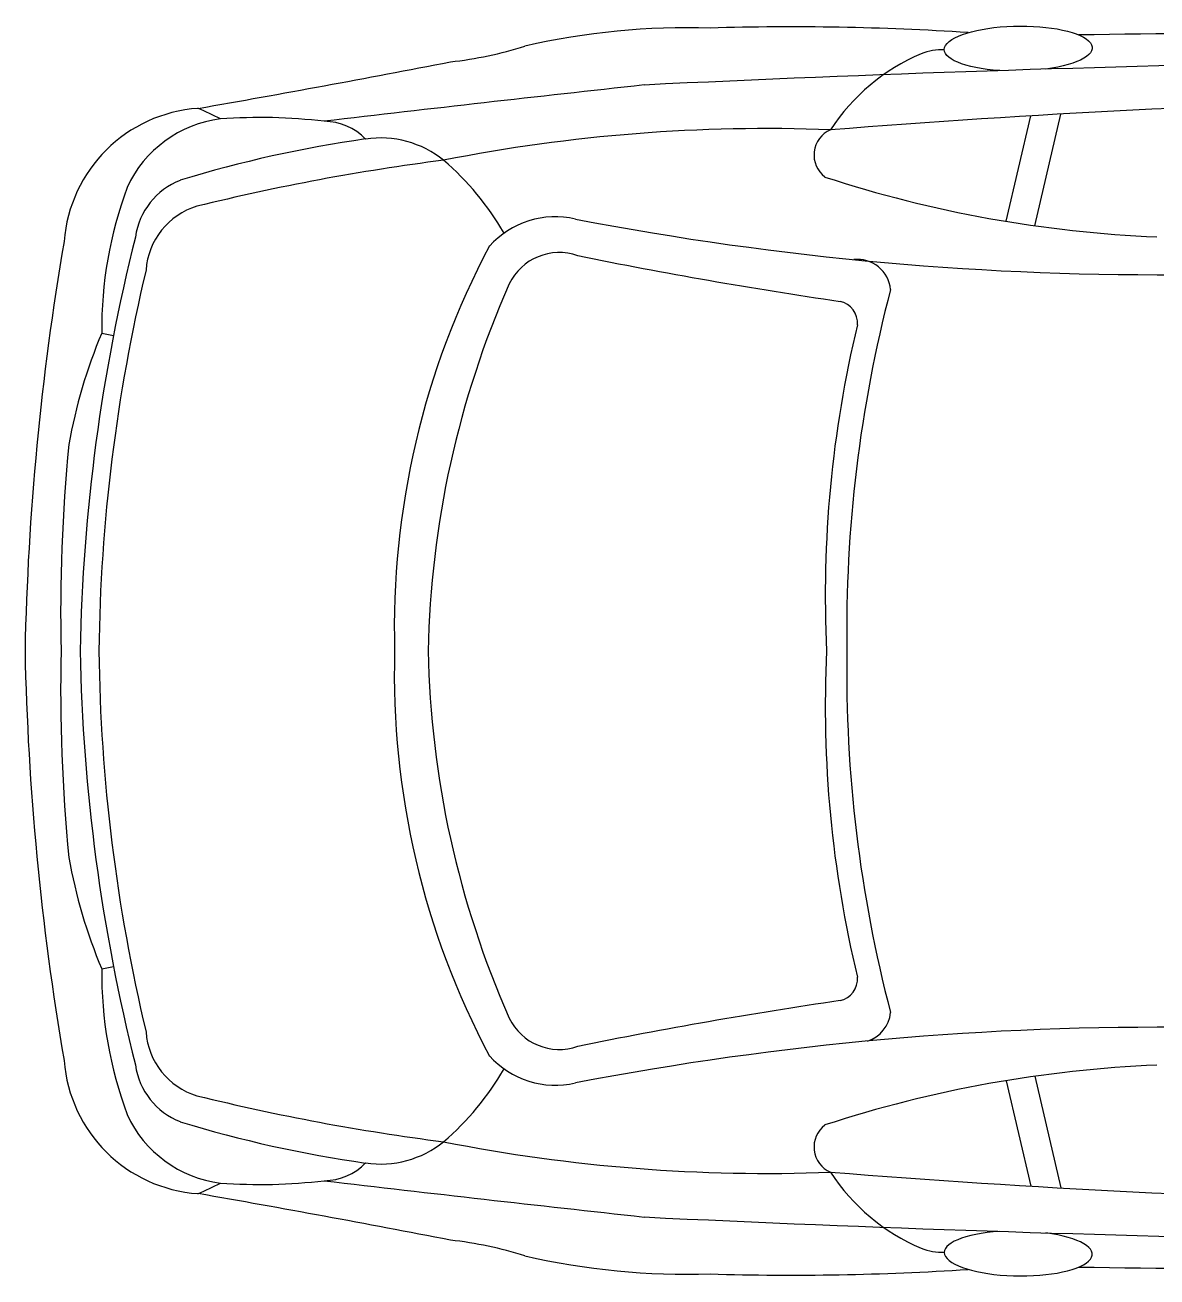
# Model space of a CAD drawing. Header units: millimetres. Extents: x -4878 to 1, y -1048 to 1048.
# Drawn here: x -4878 to -3179, y -939 to 939 of the extents above; entities that cross this region are included whole.
import ezdxf

# ---------------------------------------------------------------- set-up
doc = ezdxf.new("R2010")
doc.units = ezdxf.units.MM
doc.layers.add('ceco.net 213', color=7, linetype='Continuous')

msp = doc.modelspace()

# ---------------------------------------------------------------- linework, layer by layer
at = {"layer": 'ceco.net 213'}
for p, q in [((-3405.6, 644.8), (-3368.5, 803.1)), ((-3362.7, 638.2), (-3323.4, 805.7)), ((-4762.9, 476.9), (-4745.3, 473.5)), ((-4762.9, -476.9), (-4745.3, -473.5)), ((-3362.7, -638.2), (-3323.4, -805.7)), ((-3405.6, -644.8), (-3368.5, -803.1))]:
    msp.add_line(p, q, dxfattribs=at)
for centre, radius, start, end in [((-3882.7, -165.9), 1101.2, 88.2821, 102.8564), ((-3728.5, -3132.3), 4068.9, 86.2501, 91.7067), ((-2668.1, -47355.4), 48284, 89.86681, 90.74596), ((-4307.6, 1480.5), 600.4, 276.5035, 287.4361), ((-3501.9, 813.7), 88.3, 87.7058, 110.6701), ((-8538, 23184.3), 22710.9, 279.93826, 280.90994), ((-2212.9, -35516.8), 36407.5, 89.49022, 92.73282), ((-3412.7, 614.6), 306.3, 113.1524, 146.8776), ((1942.6, -53191.3), 54360.8, 96.22168, 96.73095), ((-2434.6, -14713.4), 15544.5, 87.84925, 94.55563), ((-4603.3, 598.1), 216.7, 93.9998, 175.6768), ((-4777, 435.9), 410.3, 62.0643, 67.2675), ((-4562.7, 621.5), 178.2, 97.1188, 155.4221), ((-4525.3, -16.1), 816.6, 83.2191, 94.1784), ((-4430.5, 705.3), 89.5, 44.6753, 88.95), ((-3765.2, -1711.5), 2495.4, 87.7949, 101.1995), ((-3652.6, 744.3), 41.3, 113.8138, 233.0154), ((-4117.6, -1005.5), 1791.2, 97.998, 107.1237), ((-4344.7, 618.9), 151, 51.0863, 98.4192), ((-3833.8, -2522.2), 3285, 97.2777, 103.8511), ((-4521.1, 419), 417.5, 29.9056, 49.4893), ((-4158.1, 484.1), 604.8, 159.5338, 180.682), ((-4606.2, 606.3), 107.2, 111.2303, 172.0045), ((-3103.8, 2467.1), 1847.2, 251.9077, 267.6588), ((-4588.8, 564.1), 107.9, 106.9329, 175.9764), ((-4082.2, 518), 133.5, 76.8932, 137.7971), ((-3174.9, 5211), 4646.4, 259.1205, 270.6763), ((-2036.5, -52.8), 2759.4, 165.862, 178.9045), ((-757.7, -83.4), 4121.2, 170.2506, 178.8402), ((-3102.7, 34.9), 1221.1, 152.0222, 181.6358), ((-4076.1, 514.2), 83.7, 70.69, 154.0484), ((-2613.4, 7664.6), 7215.5, 258.52807, 261.70122), ((-3628.7, 537.7), 49.9, 5.4841, 96.4895), ((-2166.7, -32), 2600.7, 166.5786, 179.2956), ((-2843.8, -26.4), 1429.3, 156.1816, 178.9433), ((-1617.2, 29.9), 2027.7, 165.3577, 180.8456), ((-3661.8, 492.2), 33.2, 355.3543, 77.7844), ((-1947.7, 83.9), 1729.3, 166.4365, 182.7818), ((-4039.6, 172.1), 784.9, 157.1445, 169.8977), ((-2244.6, 58.2), 2580, 174.4047, 181.2929), ((-2244.6, -58.2), 2580, 178.7071, 185.5953), ((-2036.5, 52.8), 2759.4, 181.0955, 194.138), ((-2843.8, 26.4), 1429.3, 181.0567, 203.8184), ((-1947.7, -83.9), 1729.3, 177.2182, 193.5635), ((-1617.2, -29.9), 2027.7, 179.1544, 194.6423), ((-757.7, 83.4), 4121.2, 181.1598, 189.7494), ((-2166.7, 32), 2600.7, 180.7044, 193.4214), ((-3102.7, -34.9), 1221.1, 178.3642, 207.9778), ((-4039.6, -172.1), 784.9, 190.1023, 202.8555), ((-4158.1, -484.1), 604.8, 179.318, 200.4662), ((-3661.8, -492.2), 33.2, 282.2156, 4.6457), ((-2613.4, -7664.6), 7215.5, 98.29878, 101.47193), ((-3628.7, -537.7), 49.9, 287.5001, 354.5159), ((-4076.1, -514.2), 83.7, 205.9516, 289.31), ((-4588.8, -564.1), 107.9, 184.0236, 253.0671), ((-3174.9, -5211), 4646.4, 89.3237, 100.8795), ((-3628.7, -537.7), 49.9, 263.5105, 263.5921), ((-4603.3, -598.1), 216.7, 184.3232, 266.0002), ((-4082.2, -518), 133.5, 222.2029, 283.1068), ((-4606.2, -606.3), 107.2, 187.9955, 248.7697), ((-4521.1, -419), 417.5, 310.5107, 330.0944), ((-3103.8, -2467.1), 1847.2, 92.3412, 108.0923), ((-3833.8, 2522.2), 3285, 256.1489, 262.7223), ((-4562.7, -621.5), 178.2, 204.5779, 262.8812), ((-4117.6, 1005.5), 1791.2, 252.8763, 262.002), ((-3652.6, -744.3), 41.3, 126.9846, 246.1862), ((-4344.7, -618.9), 151, 261.5808, 308.9137), ((-3765.2, 1711.5), 2495.4, 258.8005, 272.2051), ((-4430.5, -705.3), 89.5, 271.05, 315.3247), ((-3412.7, -614.6), 306.3, 213.1224, 246.8476), ((-2434.6, 14713.4), 15544.5, 265.44437, 272.15075), ((-4777, -435.9), 410.3, 292.7325, 297.9357), ((-4525.3, 16.1), 816.6, 265.8216, 276.7809), ((1942.6, 53191.3), 54360.8, 263.26905, 263.77832), ((-8538, -23184.3), 22710.9, 79.09006, 80.06174), ((-2212.9, 35516.8), 36407.5, 267.26718, 270.50978), ((-4307.6, -1480.5), 600.4, 72.5639, 83.4965), ((-3501.9, -813.7), 88.3, 249.3299, 272.2942), ((-3882.7, 165.9), 1101.2, 257.1436, 271.7179), ((-3728.5, 3132.3), 4068.9, 268.2933, 273.7499), ((-2668.1, 47355.4), 48284, 269.25404, 270.13319)]:
    msp.add_arc(centre, radius, start, end, dxfattribs=at)
at = {"layer": 'ceco.net 213', "extrusion": (0, 0, -1)}
msp.add_ellipse((-3387.4, 903.9), major_axis=(111, 1.5), ratio=0.304427, start_param=1.827997, end_param=7.47671, dxfattribs=at)
at = {"layer": 'ceco.net 213'}
msp.add_ellipse((-3387.4, -903.9), major_axis=(111, -1.5), ratio=0.304427, start_param=1.827997, end_param=7.47671, dxfattribs=at)

doc.saveas('drawing.dxf')
